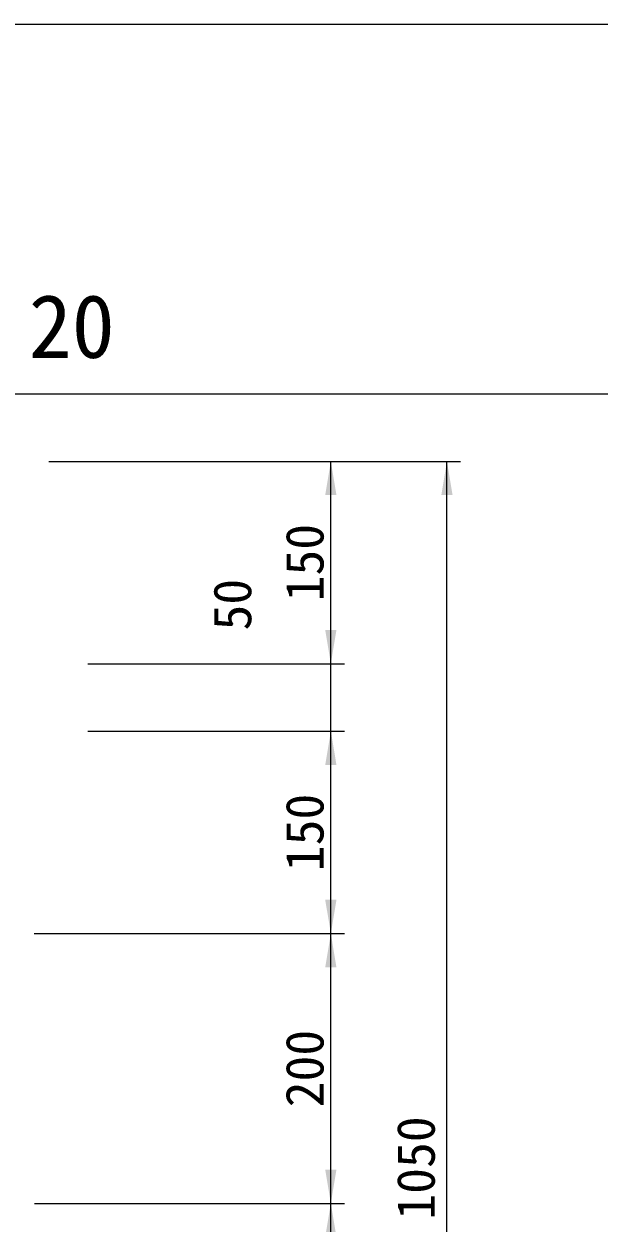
# Model space of a CAD drawing. Units: millimetres, scale not verified. Extents: x -6861 to 6881, y -3554 to 3095.
# Drawn here: x 5503 to 5930, y 2205 to 3095 of the extents above; entities that cross this region are included whole.
import ezdxf
from ezdxf.enums import TextEntityAlignment as Align

# ---------------------------------------------------------------- set-up
doc = ezdxf.new("R2010")
doc.units = ezdxf.units.MM
doc.header["$LTSCALE"] = 20
for name, color, linetype, lineweight in [('0-3_TEMP', 3, 'Continuous', 18), ('0-6_寸法', 1, 'Continuous', 18), ('0-7_注釈', 1, 'Continuous', 18), ('0-9_枠線', 6, 'Continuous', 18)]:
    doc.layers.add(name, color=color, linetype=linetype, lineweight=lineweight)
doc.styles.add('ＭＳ ゴシック', font='')
doc.styles.get('ＭＳ ゴシック').set_extended_font_data('MS Gothic')

msp = doc.modelspace()

# ---------------------------------------------------------------- linework, layer by layer
at = {"layer": '0-3_TEMP'}
msp.add_line((1260.93, 2820.78), (6860.93, 2820.78), dxfattribs=at)
at = {"layer": '0-6_寸法'}
for p, q in [((5521.8, 2770.78), (5826.79, 2770.78)), ((5521.8, 2770.78), (5740.74, 2770.78)), ((5730.74, 1680.78), (5730.74, 2770.78)), ((5816.79, 1720.78), (5816.79, 2770.78)), ((5550.64, 2620.78), (5740.74, 2620.78)), ((5550.8, 2620.78), (5740.74, 2620.78)), ((5550.64, 2570.78), (5740.74, 2570.78)), ((5550.8, 2570.78), (5740.74, 2570.78)), ((5510.9, 2420.78), (5740.74, 2420.78)), ((5511.06, 2420.78), (5740.74, 2420.78)), ((5511.07, 2220.78), (5740.74, 2220.78)), ((5511.07, 2220.78), (5740.74, 2220.78))]:
    msp.add_line(p, q, dxfattribs=at)
for points in [[(5726.57, 2745.78), (5730.74, 2770.78), (5734.9, 2745.78)], [(5812.63, 2745.78), (5816.79, 2770.78), (5820.96, 2745.78)], [(5726.57, 2645.78), (5730.74, 2620.78), (5734.9, 2645.78)], [(5726.57, 2645.78), (5730.74, 2620.78), (5734.9, 2645.78)], [(5726.57, 2545.78), (5730.74, 2570.78), (5734.9, 2545.78)], [(5726.57, 2545.78), (5730.74, 2570.78), (5734.9, 2545.78)], [(5726.57, 2445.78), (5730.74, 2420.78), (5734.9, 2445.78)], [(5726.57, 2395.78), (5730.74, 2420.78), (5734.9, 2395.78)], [(5726.57, 2245.78), (5730.74, 2220.78), (5734.9, 2245.78)], [(5726.57, 2195.78), (5730.74, 2220.78), (5734.9, 2195.78)]]:
    msp.add_solid(points, dxfattribs=at)
at = {"layer": '0-9_枠線'}
msp.add_line((1260.93, 3094.96), (6860.93, 3094.96), dxfattribs=at)

# ---------------------------------------------------------------- texts
at = {"layer": '0-6_寸法', "style": 'ＭＳ ゴシック'}
for s, p in [('150', (5733.78, 2666.98)), ('50', (5680.18, 2645.4)), ('150', (5733.78, 2466.98)), ('200', (5733.78, 2291.98)), ('1050', (5816.23, 2208.7))]:
    msp.add_text(s, height=28.15, rotation=90, dxfattribs=at).set_placement(p, align=Align.BOTTOM_LEFT)
at = {"layer": '0-7_注釈', "style": 'ＭＳ ゴシック'}
msp.add_text('土被り h=1.20', height=46.92, dxfattribs=at).set_placement((5155.14, 2833.39), align=Align.BOTTOM_LEFT)

doc.saveas('drawing.dxf')
